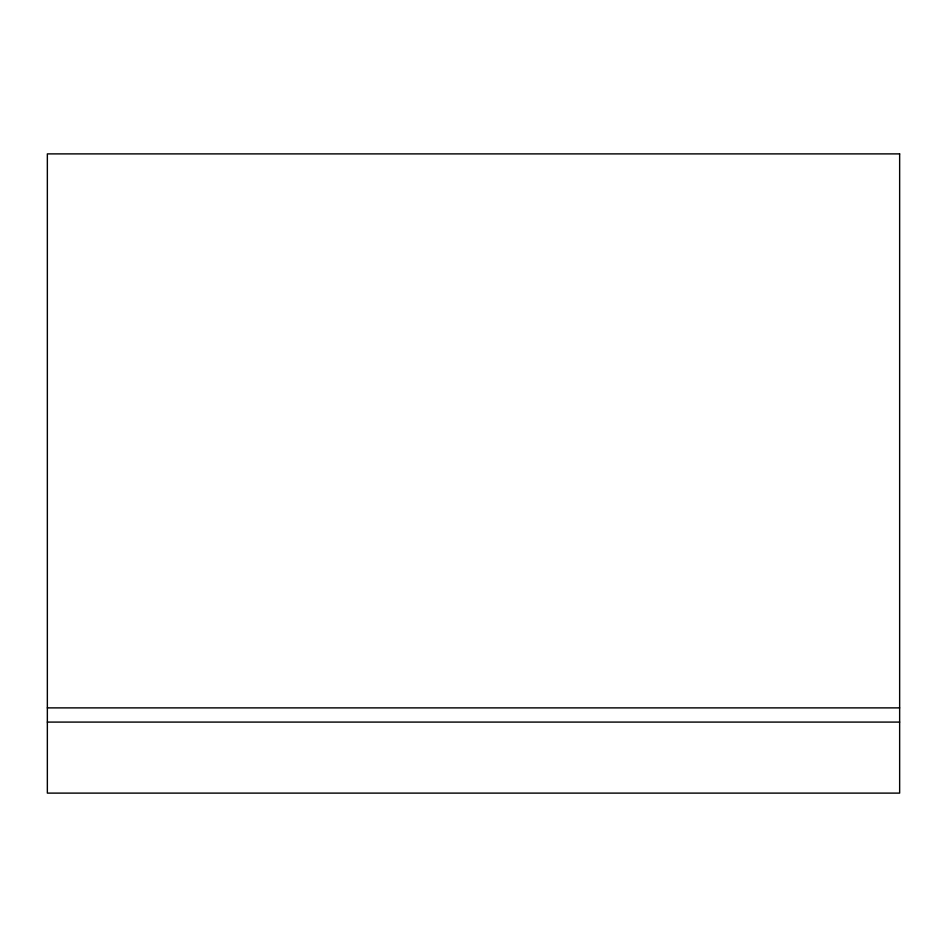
<?xml version="1.0" encoding="UTF-8"?>
<svg xmlns="http://www.w3.org/2000/svg" width="947" height="947" viewBox="0 0 947 947"><rect width="100%" height="100%" fill="white"/><g stroke="black" fill="none" stroke-linecap="round" stroke-linejoin="round"><path stroke-width="1.42" d="M47.35 707.883L899.65 707.883M47.35 722.088L899.65 722.088M899.65 153.888L47.35 153.888L47.35 793.113L899.65 793.113L899.65 153.888"/></g></svg>
